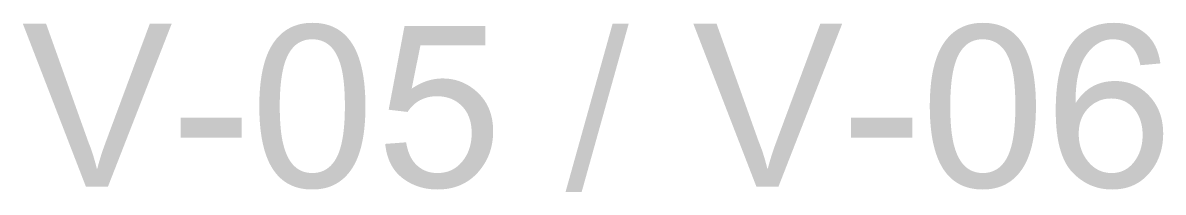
# Model space of a CAD drawing. Header units: millimetres. Extents: x -1336 to 24201, y -1370 to 16142.
# Drawn here: x 10051 to 10786, y 13015 to 13124 of the extents above; entities that cross this region are included whole.
import ezdxf

# ---------------------------------------------------------------- set-up
doc = ezdxf.new("R2010")
doc.units = ezdxf.units.MM
doc.layers.add('A-ANNO-TEXT', color=7, linetype='Continuous', lineweight=13)

msp = doc.modelspace()

# ---------------------------------------------------------------- hatches: boundary and pattern name
at = {"layer": 'A-ANNO-TEXT'}
h = msp.add_hatch(color=7, dxfattribs=at)
h.paths.add_polyline_path([(10146.83, 13123.38), (10105.72, 13018.38), (10091.54, 13018.38), (10050.86, 13123.38), (10065.83, 13123.38), (10093.12, 13047.1), (10093.88, 13045.23), (10094.61, 13043.29), (10095.33, 13041.26), (10096.02, 13039.16), (10096.69, 13036.98), (10097.33, 13034.73), (10097.96, 13032.39), (10098.56, 13029.98), (10098.85, 13029.98), (10099.99, 13034.19), (10101.28, 13038.45), (10102.71, 13042.75), (10104.29, 13047.1), (10132.73, 13123.38), (10146.83, 13123.38)])
h.paths.add_polyline_path([(10191.96, 13049.89), (10152.56, 13049.89), (10152.56, 13062.85), (10191.96, 13062.85), (10191.96, 13049.89)])
h.paths.add_polyline_path([(10237.44, 13123.88), (10239.54, 13123.82), (10241.58, 13123.67), (10243.56, 13123.4), (10245.46, 13123.04), (10247.3, 13122.56), (10249.07, 13121.99), (10250.78, 13121.31), (10252.42, 13120.52), (10253.99, 13119.63), (10255.49, 13118.63), (10256.93, 13117.53), (10258.3, 13116.32), (10259.61, 13115.01), (10260.84, 13113.59), (10262.01, 13112.07), (10263.12, 13110.45), (10264.15, 13108.72), (10265.12, 13106.88), (10266.02, 13104.94), (10266.86, 13102.89), (10267.63, 13100.74), (10268.33, 13098.49), (10268.97, 13096.13), (10269.53, 13093.66), (10270.04, 13091.09), (10270.47, 13088.41), (10270.84, 13085.63), (10271.14, 13082.75), (10271.37, 13079.76), (10271.54, 13076.66), (10271.64, 13073.46), (10271.67, 13070.16), (10271.64, 13066.82), (10271.54, 13063.59), (10271.36, 13060.47), (10271.12, 13057.46), (10270.81, 13054.55), (10270.43, 13051.76), (10269.98, 13049.07), (10269.46, 13046.5), (10268.88, 13044.03), (10268.22, 13041.67), (10267.49, 13039.42), (10266.7, 13037.28), (10265.84, 13035.24), (10264.9, 13033.32), (10263.9, 13031.51), (10262.83, 13029.8), (10261.69, 13028.2), (10260.5, 13026.7), (10259.24, 13025.31), (10257.93, 13024.02), (10256.55, 13022.83), (10255.11, 13021.75), (10253.62, 13020.77), (10252.06, 13019.89), (10250.44, 13019.11), (10248.76, 13018.44), (10247.03, 13017.87), (10245.23, 13017.41), (10243.37, 13017.05), (10241.45, 13016.79), (10239.48, 13016.64), (10237.44, 13016.58), (10235.34, 13016.64), (10233.3, 13016.79), (10231.33, 13017.06), (10229.43, 13017.42), (10227.6, 13017.89), (10225.83, 13018.47), (10224.13, 13019.15), (10222.49, 13019.93), (10220.92, 13020.82), (10219.42, 13021.82), (10217.99, 13022.91), (10216.62, 13024.12), (10215.32, 13025.43), (10214.08, 13026.84), (10212.92, 13028.36), (10211.82, 13029.98), (10210.78, 13031.7), (10209.81, 13033.54), (10208.91, 13035.47), (10208.08, 13037.51), (10207.31, 13039.66), (10206.61, 13041.91), (10205.98, 13044.26), (10205.41, 13046.72), (10204.91, 13049.28), (10204.48, 13051.95), (10204.11, 13054.72), (10203.81, 13057.6), (10203.57, 13060.58), (10203.41, 13063.67), (10203.31, 13066.86), (10203.27, 13070.16), (10203.31, 13073.5), (10203.41, 13076.73), (10203.59, 13079.85), (10203.83, 13082.87), (10204.14, 13085.77), (10204.52, 13088.57), (10204.97, 13091.26), (10205.49, 13093.84), (10206.07, 13096.31), (10206.73, 13098.68), (10207.46, 13100.93), (10208.25, 13103.08), (10209.11, 13105.12), (10210.05, 13107.05), (10211.05, 13108.88), (10212.12, 13110.59), (10213.26, 13112.2), (10214.45, 13113.7), (10215.7, 13115.11), (10217.02, 13116.4), (10218.39, 13117.6), (10219.83, 13118.69), (10221.32, 13119.67), (10222.87, 13120.55), (10224.48, 13121.33), (10226.16, 13122.01), (10227.89, 13122.58), (10229.68, 13123.05), (10231.53, 13123.41), (10233.44, 13123.67), (10235.41, 13123.82), (10237.44, 13123.88)])
h.paths.add_polyline_path([(10237.44, 13027.18), (10238.72, 13027.22), (10239.96, 13027.34), (10241.15, 13027.54), (10242.31, 13027.81), (10243.43, 13028.17), (10244.51, 13028.6), (10245.55, 13029.11), (10246.55, 13029.7), (10247.51, 13030.37), (10248.43, 13031.12), (10249.31, 13031.94), (10250.16, 13032.85), (10250.96, 13033.83), (10251.72, 13034.89), (10252.44, 13036.03), (10253.12, 13037.25), (10253.77, 13038.56), (10254.37, 13039.96), (10254.93, 13041.47), (10255.44, 13043.08), (10255.92, 13044.79), (10256.35, 13046.59), (10256.75, 13048.5), (10257.1, 13050.51), (10257.41, 13052.61), (10257.68, 13054.82), (10257.91, 13057.13), (10258.09, 13059.53), (10258.24, 13062.04), (10258.34, 13064.65), (10258.4, 13067.35), (10258.42, 13070.16), (10258.42, 13072.12), (10258.39, 13074.03), (10258.34, 13075.88), (10258.28, 13077.69), (10258.2, 13079.44), (10258.1, 13081.13), (10257.98, 13082.78), (10257.84, 13084.37), (10257.69, 13085.91), (10257.52, 13087.39), (10257.32, 13088.82), (10257.11, 13090.2), (10256.89, 13091.53), (10256.64, 13092.8), (10256.38, 13094.02), (10256.1, 13095.19), (10255.8, 13096.31), (10255.48, 13097.4), (10255.14, 13098.45), (10254.78, 13099.47), (10254.41, 13100.44), (10254.02, 13101.39), (10253.61, 13102.29), (10253.18, 13103.16), (10252.73, 13103.99), (10252.26, 13104.79), (10251.78, 13105.55), (10251.28, 13106.27), (10250.75, 13106.96), (10250.21, 13107.61), (10249.65, 13108.22), (10249.08, 13108.8), (10247.87, 13109.85), (10246.58, 13110.76), (10245.22, 13111.53), (10243.79, 13112.16), (10242.28, 13112.65), (10240.69, 13113), (10239.03, 13113.21), (10237.3, 13113.28), (10236.02, 13113.24), (10234.78, 13113.12), (10233.58, 13112.92), (10232.42, 13112.64), (10231.31, 13112.28), (10230.23, 13111.84), (10229.2, 13111.32), (10228.2, 13110.72), (10227.24, 13110.04), (10226.33, 13109.28), (10225.45, 13108.44), (10224.62, 13107.51), (10223.82, 13106.51), (10223.07, 13105.43), (10222.36, 13104.27), (10221.68, 13103.03), (10221.05, 13101.71), (10220.46, 13100.28), (10219.9, 13098.76), (10219.39, 13097.14), (10218.92, 13095.42), (10218.5, 13093.61), (10218.11, 13091.7), (10217.76, 13089.69), (10217.45, 13087.59), (10217.19, 13085.39), (10216.96, 13083.09), (10216.78, 13080.7), (10216.64, 13078.21), (10216.53, 13075.62), (10216.47, 13072.94), (10216.45, 13070.16), (10216.46, 13068.22), (10216.49, 13066.34), (10216.54, 13064.51), (10216.6, 13062.72), (10216.68, 13060.99), (10216.79, 13059.31), (10216.91, 13057.68), (10217.04, 13056.1), (10217.2, 13054.57), (10217.38, 13053.1), (10217.57, 13051.67), (10217.78, 13050.3), (10218.01, 13048.97), (10218.26, 13047.7), (10218.53, 13046.48), (10218.82, 13045.31), (10219.12, 13044.18), (10219.44, 13043.09), (10219.78, 13042.03), (10220.14, 13041.01), (10220.52, 13040.03), (10220.91, 13039.09), (10221.32, 13038.18), (10221.75, 13037.31), (10222.2, 13036.48), (10222.67, 13035.68), (10223.15, 13034.92), (10223.65, 13034.19), (10224.17, 13033.5), (10224.71, 13032.85), (10225.26, 13032.24), (10225.84, 13031.66), (10227.04, 13030.61), (10228.31, 13029.7), (10229.65, 13028.93), (10231.06, 13028.3), (10232.55, 13027.81), (10234.11, 13027.46), (10235.74, 13027.25), (10237.44, 13027.18)])
h.paths.add_polyline_path([(10301.47, 13081.48), (10302.67, 13082.27), (10303.88, 13083.02), (10305.09, 13083.71), (10306.31, 13084.36), (10307.54, 13084.95), (10308.77, 13085.49), (10310, 13085.98), (10311.25, 13086.42), (10312.49, 13086.8), (10313.75, 13087.14), (10315.01, 13087.42), (10316.27, 13087.65), (10317.54, 13087.83), (10318.81, 13087.96), (10320.09, 13088.04), (10321.38, 13088.06), (10323.01, 13088.03), (10324.61, 13087.92), (10326.18, 13087.74), (10327.72, 13087.48), (10329.24, 13087.16), (10330.74, 13086.76), (10332.21, 13086.29), (10333.65, 13085.75), (10335.06, 13085.13), (10336.45, 13084.44), (10337.81, 13083.68), (10339.15, 13082.85), (10340.46, 13081.94), (10341.74, 13080.96), (10343, 13079.91), (10344.23, 13078.79), (10345.41, 13077.61), (10346.51, 13076.37), (10347.54, 13075.09), (10348.49, 13073.76), (10349.37, 13072.39), (10350.16, 13070.96), (10350.89, 13069.49), (10351.53, 13067.97), (10352.11, 13066.39), (10352.6, 13064.78), (10353.02, 13063.11), (10353.36, 13061.39), (10353.63, 13059.63), (10353.82, 13057.81), (10353.93, 13055.95), (10353.97, 13054.04), (10353.93, 13052.11), (10353.82, 13050.21), (10353.62, 13048.35), (10353.35, 13046.53), (10353, 13044.74), (10352.58, 13042.99), (10352.08, 13041.28), (10351.5, 13039.6), (10350.84, 13037.96), (10350.11, 13036.36), (10349.3, 13034.79), (10348.41, 13033.26), (10347.44, 13031.77), (10346.4, 13030.31), (10345.28, 13028.89), (10344.09, 13027.51), (10342.83, 13026.18), (10341.52, 13024.95), (10340.16, 13023.8), (10338.76, 13022.73), (10337.31, 13021.75), (10335.81, 13020.85), (10334.26, 13020.04), (10332.66, 13019.32), (10331.02, 13018.68), (10329.32, 13018.12), (10327.58, 13017.65), (10325.8, 13017.27), (10323.96, 13016.97), (10322.07, 13016.76), (10320.14, 13016.63), (10318.16, 13016.58), (10316.53, 13016.61), (10314.94, 13016.7), (10313.37, 13016.85), (10311.82, 13017.05), (10310.31, 13017.31), (10308.82, 13017.63), (10307.36, 13018), (10305.93, 13018.44), (10304.52, 13018.93), (10303.15, 13019.48), (10301.79, 13020.09), (10300.47, 13020.75), (10299.18, 13021.48), (10297.91, 13022.26), (10296.67, 13023.1), (10295.45, 13024), (10294.29, 13024.95), (10293.18, 13025.96), (10292.14, 13027.03), (10291.17, 13028.15), (10290.25, 13029.33), (10289.4, 13030.56), (10288.62, 13031.85), (10287.9, 13033.19), (10287.24, 13034.59), (10286.65, 13036.05), (10286.12, 13037.56), (10285.65, 13039.13), (10285.25, 13040.75), (10284.91, 13042.43), (10284.63, 13044.16), (10284.42, 13045.95), (10297.89, 13046.95), (10298.11, 13045.73), (10298.36, 13044.54), (10298.64, 13043.4), (10298.95, 13042.29), (10299.28, 13041.22), (10299.65, 13040.2), (10300.04, 13039.21), (10300.47, 13038.26), (10300.92, 13037.35), (10301.4, 13036.48), (10301.91, 13035.65), (10302.45, 13034.86), (10303.02, 13034.11), (10303.62, 13033.4), (10304.25, 13032.72), (10304.91, 13032.09), (10305.59, 13031.5), (10306.29, 13030.94), (10307.01, 13030.42), (10307.75, 13029.94), (10308.51, 13029.5), (10309.29, 13029.1), (10310.09, 13028.74), (10310.91, 13028.41), (10311.74, 13028.12), (10312.6, 13027.87), (10313.48, 13027.66), (10314.38, 13027.49), (10315.29, 13027.36), (10316.23, 13027.26), (10317.18, 13027.2), (10318.16, 13027.18), (10319.37, 13027.21), (10320.55, 13027.3), (10321.71, 13027.45), (10322.83, 13027.65), (10323.93, 13027.91), (10324.99, 13028.23), (10326.03, 13028.6), (10327.04, 13029.04), (10328.02, 13029.53), (10328.97, 13030.08), (10329.89, 13030.69), (10330.78, 13031.35), (10331.64, 13032.08), (10332.48, 13032.86), (10333.28, 13033.7), (10334.06, 13034.6), (10334.8, 13035.54), (10335.49, 13036.5), (10336.13, 13037.5), (10336.72, 13038.52), (10337.27, 13039.56), (10337.77, 13040.64), (10338.22, 13041.74), (10338.62, 13042.86), (10338.98, 13044.01), (10339.29, 13045.19), (10339.55, 13046.4), (10339.77, 13047.63), (10339.93, 13048.89), (10340.05, 13050.18), (10340.12, 13051.49), (10340.15, 13052.83), (10340.12, 13054.19), (10340.05, 13055.51), (10339.93, 13056.8), (10339.76, 13058.05), (10339.54, 13059.27), (10339.27, 13060.44), (10338.95, 13061.59), (10338.59, 13062.69), (10338.18, 13063.76), (10337.71, 13064.79), (10337.2, 13065.79), (10336.64, 13066.75), (10336.03, 13067.68), (10335.38, 13068.56), (10334.67, 13069.42), (10333.92, 13070.23), (10333.12, 13071), (10332.3, 13071.72), (10331.45, 13072.4), (10330.58, 13073.02), (10329.67, 13073.59), (10328.74, 13074.11), (10327.78, 13074.59), (10326.79, 13075.01), (10325.77, 13075.38), (10324.73, 13075.71), (10323.65, 13075.98), (10322.55, 13076.21), (10321.43, 13076.38), (10320.27, 13076.51), (10319.08, 13076.58), (10317.87, 13076.6), (10316.35, 13076.57), (10314.86, 13076.45), (10313.43, 13076.25), (10312.03, 13075.97), (10310.69, 13075.62), (10309.38, 13075.18), (10308.13, 13074.67), (10306.91, 13074.08), (10305.75, 13073.41), (10304.62, 13072.66), (10303.54, 13071.83), (10302.51, 13070.92), (10301.52, 13069.94), (10300.57, 13068.87), (10299.67, 13067.73), (10298.82, 13066.51), (10286.64, 13067.94), (10296.89, 13121.94), (10348.96, 13121.94), (10348.96, 13109.48), (10307.13, 13109.48), (10301.47, 13081.48)])
h.paths.add_polyline_path([(10441.35, 13123.38), (10410.98, 13014.87), (10400.6, 13014.87), (10430.97, 13123.38), (10441.35, 13123.38)])
h.paths.add_polyline_path([(10578.94, 13123.38), (10537.83, 13018.38), (10523.65, 13018.38), (10482.96, 13123.38), (10497.93, 13123.38), (10525.22, 13047.1), (10525.98, 13045.23), (10526.72, 13043.29), (10527.43, 13041.26), (10528.12, 13039.16), (10528.79, 13036.98), (10529.44, 13034.73), (10530.06, 13032.39), (10530.67, 13029.98), (10530.95, 13029.98), (10532.1, 13034.19), (10533.39, 13038.45), (10534.82, 13042.75), (10536.39, 13047.1), (10564.83, 13123.38), (10578.94, 13123.38)])
h.paths.add_polyline_path([(10624.06, 13049.89), (10584.67, 13049.89), (10584.67, 13062.85), (10624.06, 13062.85), (10624.06, 13049.89)])
h.paths.add_polyline_path([(10669.54, 13123.88), (10671.65, 13123.82), (10673.69, 13123.67), (10675.66, 13123.4), (10677.57, 13123.04), (10679.41, 13122.56), (10681.18, 13121.99), (10682.88, 13121.31), (10684.52, 13120.52), (10686.09, 13119.63), (10687.6, 13118.63), (10689.03, 13117.53), (10690.41, 13116.32), (10691.71, 13115.01), (10692.95, 13113.59), (10694.12, 13112.07), (10695.22, 13110.45), (10696.26, 13108.72), (10697.23, 13106.88), (10698.13, 13104.94), (10698.96, 13102.89), (10699.73, 13100.74), (10700.44, 13098.49), (10701.07, 13096.13), (10701.64, 13093.66), (10702.14, 13091.09), (10702.58, 13088.41), (10702.94, 13085.63), (10703.24, 13082.75), (10703.48, 13079.76), (10703.65, 13076.66), (10703.75, 13073.46), (10703.78, 13070.16), (10703.74, 13066.82), (10703.64, 13063.59), (10703.47, 13060.47), (10703.23, 13057.46), (10702.92, 13054.55), (10702.54, 13051.76), (10702.09, 13049.07), (10701.57, 13046.5), (10700.98, 13044.03), (10700.32, 13041.67), (10699.6, 13039.42), (10698.8, 13037.28), (10697.94, 13035.24), (10697.01, 13033.32), (10696, 13031.51), (10694.93, 13029.8), (10693.8, 13028.2), (10692.6, 13026.7), (10691.35, 13025.31), (10690.03, 13024.02), (10688.65, 13022.83), (10687.22, 13021.75), (10685.72, 13020.77), (10684.16, 13019.89), (10682.55, 13019.11), (10680.87, 13018.44), (10679.13, 13017.87), (10677.33, 13017.41), (10675.48, 13017.05), (10673.56, 13016.79), (10671.58, 13016.64), (10669.54, 13016.58), (10667.44, 13016.64), (10665.41, 13016.79), (10663.44, 13017.06), (10661.54, 13017.42), (10659.7, 13017.89), (10657.93, 13018.47), (10656.23, 13019.15), (10654.6, 13019.93), (10653.03, 13020.82), (10651.53, 13021.82), (10650.09, 13022.91), (10648.72, 13024.12), (10647.42, 13025.43), (10646.19, 13026.84), (10645.02, 13028.36), (10643.92, 13029.98), (10642.89, 13031.7), (10641.92, 13033.54), (10641.02, 13035.47), (10640.18, 13037.51), (10639.42, 13039.66), (10638.71, 13041.91), (10638.08, 13044.26), (10637.51, 13046.72), (10637.01, 13049.28), (10636.58, 13051.95), (10636.21, 13054.72), (10635.91, 13057.6), (10635.68, 13060.58), (10635.51, 13063.67), (10635.41, 13066.86), (10635.38, 13070.16), (10635.41, 13073.5), (10635.52, 13076.73), (10635.69, 13079.85), (10635.93, 13082.87), (10636.24, 13085.77), (10636.62, 13088.57), (10637.07, 13091.26), (10637.59, 13093.84), (10638.18, 13096.31), (10638.83, 13098.68), (10639.56, 13100.93), (10640.35, 13103.08), (10641.22, 13105.12), (10642.15, 13107.05), (10643.15, 13108.88), (10644.22, 13110.59), (10645.36, 13112.2), (10646.55, 13113.7), (10647.81, 13115.11), (10649.12, 13116.4), (10650.5, 13117.6), (10651.93, 13118.69), (10653.42, 13119.67), (10654.98, 13120.55), (10656.59, 13121.33), (10658.26, 13122.01), (10659.99, 13122.58), (10661.78, 13123.05), (10663.63, 13123.41), (10665.54, 13123.67), (10667.51, 13123.82), (10669.54, 13123.88)])
h.paths.add_polyline_path([(10669.54, 13027.18), (10670.82, 13027.22), (10672.06, 13027.34), (10673.26, 13027.54), (10674.42, 13027.81), (10675.54, 13028.17), (10676.62, 13028.6), (10677.66, 13029.11), (10678.66, 13029.7), (10679.62, 13030.37), (10680.54, 13031.12), (10681.42, 13031.94), (10682.26, 13032.85), (10683.06, 13033.83), (10683.82, 13034.89), (10684.55, 13036.03), (10685.23, 13037.25), (10685.87, 13038.56), (10686.47, 13039.96), (10687.03, 13041.47), (10687.55, 13043.08), (10688.02, 13044.79), (10688.46, 13046.59), (10688.85, 13048.5), (10689.2, 13050.51), (10689.51, 13052.61), (10689.78, 13054.82), (10690.01, 13057.13), (10690.2, 13059.53), (10690.34, 13062.04), (10690.45, 13064.65), (10690.51, 13067.35), (10690.53, 13070.16), (10690.52, 13072.12), (10690.49, 13074.03), (10690.45, 13075.88), (10690.38, 13077.69), (10690.3, 13079.44), (10690.2, 13081.13), (10690.08, 13082.78), (10689.95, 13084.37), (10689.79, 13085.91), (10689.62, 13087.39), (10689.43, 13088.82), (10689.22, 13090.2), (10688.99, 13091.53), (10688.75, 13092.8), (10688.48, 13094.02), (10688.2, 13095.19), (10687.9, 13096.31), (10687.58, 13097.4), (10687.24, 13098.45), (10686.89, 13099.47), (10686.52, 13100.44), (10686.12, 13101.39), (10685.71, 13102.29), (10685.28, 13103.16), (10684.83, 13103.99), (10684.37, 13104.79), (10683.88, 13105.55), (10683.38, 13106.27), (10682.86, 13106.96), (10682.32, 13107.61), (10681.76, 13108.22), (10681.18, 13108.8), (10679.97, 13109.85), (10678.69, 13110.76), (10677.33, 13111.53), (10675.89, 13112.16), (10674.38, 13112.65), (10672.8, 13113), (10671.13, 13113.21), (10669.4, 13113.28), (10668.12, 13113.24), (10666.88, 13113.12), (10665.69, 13112.92), (10664.53, 13112.64), (10663.41, 13112.28), (10662.34, 13111.84), (10661.3, 13111.32), (10660.3, 13110.72), (10659.35, 13110.04), (10658.43, 13109.28), (10657.56, 13108.44), (10656.72, 13107.51), (10655.93, 13106.51), (10655.17, 13105.43), (10654.46, 13104.27), (10653.79, 13103.03), (10653.15, 13101.71), (10652.56, 13100.28), (10652.01, 13098.76), (10651.5, 13097.14), (10651.03, 13095.42), (10650.6, 13093.61), (10650.21, 13091.7), (10649.86, 13089.69), (10649.56, 13087.59), (10649.29, 13085.39), (10649.07, 13083.09), (10648.88, 13080.7), (10648.74, 13078.21), (10648.64, 13075.62), (10648.58, 13072.94), (10648.56, 13070.16), (10648.57, 13068.22), (10648.59, 13066.34), (10648.64, 13064.51), (10648.71, 13062.72), (10648.79, 13060.99), (10648.89, 13059.31), (10649.01, 13057.68), (10649.15, 13056.1), (10649.31, 13054.57), (10649.48, 13053.1), (10649.67, 13051.67), (10649.89, 13050.3), (10650.12, 13048.97), (10650.37, 13047.7), (10650.63, 13046.48), (10650.92, 13045.31), (10651.23, 13044.18), (10651.55, 13043.09), (10651.89, 13042.03), (10652.25, 13041.01), (10652.62, 13040.03), (10653.02, 13039.09), (10653.43, 13038.18), (10653.86, 13037.31), (10654.31, 13036.48), (10654.77, 13035.68), (10655.25, 13034.92), (10655.76, 13034.19), (10656.27, 13033.5), (10656.81, 13032.85), (10657.37, 13032.24), (10657.94, 13031.66), (10659.14, 13030.61), (10660.41, 13029.7), (10661.75, 13028.93), (10663.17, 13028.3), (10664.65, 13027.81), (10666.21, 13027.46), (10667.84, 13027.25), (10669.54, 13027.18)])
h.paths.add_polyline_path([(10729.56, 13072.52), (10730.7, 13074.2), (10731.9, 13075.78), (10733.16, 13077.24), (10734.47, 13078.6), (10735.85, 13079.85), (10737.28, 13080.99), (10738.77, 13082.02), (10740.32, 13082.94), (10741.93, 13083.76), (10743.6, 13084.46), (10745.33, 13085.06), (10747.12, 13085.55), (10748.96, 13085.93), (10750.86, 13086.2), (10752.83, 13086.36), (10754.85, 13086.42), (10756.44, 13086.38), (10758.01, 13086.27), (10759.55, 13086.08), (10761.05, 13085.82), (10762.53, 13085.49), (10763.97, 13085.08), (10765.39, 13084.59), (10766.77, 13084.04), (10768.13, 13083.4), (10769.45, 13082.7), (10770.75, 13081.91), (10772.01, 13081.06), (10773.24, 13080.13), (10774.45, 13079.12), (10775.62, 13078.04), (10776.76, 13076.89), (10777.86, 13075.68), (10778.88, 13074.43), (10779.83, 13073.13), (10780.71, 13071.8), (10781.52, 13070.42), (10782.26, 13069), (10782.93, 13067.54), (10783.53, 13066.04), (10784.06, 13064.5), (10784.52, 13062.91), (10784.91, 13061.29), (10785.22, 13059.62), (10785.47, 13057.91), (10785.65, 13056.16), (10785.75, 13054.37), (10785.79, 13052.54), (10785.75, 13050.69), (10785.65, 13048.87), (10785.47, 13047.08), (10785.23, 13045.33), (10784.91, 13043.62), (10784.52, 13041.94), (10784.07, 13040.3), (10783.54, 13038.69), (10782.94, 13037.12), (10782.28, 13035.58), (10781.54, 13034.07), (10780.73, 13032.6), (10779.85, 13031.17), (10778.91, 13029.77), (10777.89, 13028.41), (10776.8, 13027.08), (10775.65, 13025.81), (10774.46, 13024.62), (10773.22, 13023.51), (10771.94, 13022.49), (10770.6, 13021.54), (10769.23, 13020.68), (10767.8, 13019.9), (10766.33, 13019.21), (10764.82, 13018.59), (10763.26, 13018.06), (10761.65, 13017.61), (10759.99, 13017.24), (10758.29, 13016.95), (10756.54, 13016.75), (10754.75, 13016.63), (10752.91, 13016.58), (10751.04, 13016.63), (10749.2, 13016.76), (10747.4, 13016.98), (10745.64, 13017.28), (10743.9, 13017.68), (10742.21, 13018.16), (10740.55, 13018.72), (10738.92, 13019.38), (10737.33, 13020.12), (10735.77, 13020.95), (10734.25, 13021.87), (10732.76, 13022.87), (10731.31, 13023.96), (10729.89, 13025.14), (10728.51, 13026.4), (10727.16, 13027.76), (10725.88, 13029.22), (10724.67, 13030.82), (10723.55, 13032.56), (10722.51, 13034.43), (10721.56, 13036.44), (10720.68, 13038.59), (10719.89, 13040.87), (10719.19, 13043.28), (10718.56, 13045.83), (10718.02, 13048.52), (10717.57, 13051.35), (10717.19, 13054.31), (10716.9, 13057.4), (10716.69, 13060.64), (10716.57, 13064), (10716.53, 13067.51), (10716.57, 13070.96), (10716.68, 13074.31), (10716.87, 13077.55), (10717.13, 13080.68), (10717.47, 13083.7), (10717.88, 13086.61), (10718.37, 13089.41), (10718.94, 13092.1), (10719.58, 13094.69), (10720.29, 13097.16), (10721.08, 13099.53), (10721.95, 13101.79), (10722.89, 13103.94), (10723.9, 13105.98), (10724.99, 13107.91), (10726.16, 13109.73), (10727.4, 13111.44), (10728.7, 13113.05), (10730.08, 13114.54), (10731.52, 13115.92), (10733.03, 13117.19), (10734.6, 13118.35), (10736.24, 13119.4), (10737.95, 13120.34), (10739.73, 13121.17), (10741.57, 13121.89), (10743.49, 13122.49), (10745.47, 13122.99), (10747.51, 13123.38), (10749.63, 13123.66), (10751.81, 13123.82), (10754.06, 13123.88), (10755.52, 13123.85), (10756.96, 13123.77), (10758.36, 13123.64), (10759.74, 13123.46), (10761.09, 13123.23), (10762.41, 13122.95), (10763.7, 13122.62), (10764.96, 13122.23), (10766.2, 13121.79), (10767.4, 13121.3), (10768.58, 13120.76), (10769.73, 13120.17), (10770.85, 13119.53), (10771.94, 13118.83), (10773.01, 13118.08), (10774.04, 13117.29), (10775.04, 13116.44), (10775.98, 13115.54), (10776.88, 13114.59), (10777.73, 13113.59), (10778.52, 13112.55), (10779.27, 13111.45), (10779.97, 13110.3), (10780.61, 13109.1), (10781.21, 13107.86), (10781.76, 13106.56), (10782.26, 13105.21), (10782.7, 13103.82), (10783.1, 13102.37), (10783.45, 13100.88), (10783.75, 13099.33), (10784, 13097.73), (10771.11, 13096.59), (10770.62, 13098.61), (10770.06, 13100.5), (10769.41, 13102.26), (10768.68, 13103.89), (10767.86, 13105.39), (10766.96, 13106.76), (10765.98, 13108), (10764.91, 13109.1), (10763.76, 13110.08), (10762.52, 13110.93), (10761.2, 13111.65), (10759.8, 13112.23), (10758.31, 13112.69), (10756.74, 13113.02), (10755.08, 13113.21), (10753.34, 13113.28), (10752.12, 13113.24), (10750.92, 13113.12), (10749.73, 13112.93), (10748.57, 13112.66), (10747.44, 13112.32), (10746.32, 13111.9), (10745.23, 13111.4), (10744.16, 13110.82), (10743.11, 13110.17), (10742.08, 13109.44), (10741.07, 13108.64), (10740.09, 13107.76), (10739.12, 13106.8), (10738.18, 13105.76), (10737.26, 13104.65), (10736.37, 13103.46), (10735.51, 13102.19), (10734.71, 13100.83), (10733.96, 13099.39), (10733.27, 13097.85), (10732.63, 13096.23), (10732.05, 13094.51), (10731.52, 13092.71), (10731.05, 13090.82), (10730.63, 13088.84), (10730.27, 13086.78), (10729.97, 13084.62), (10729.72, 13082.38), (10729.53, 13080.05), (10729.39, 13077.63), (10729.3, 13075.12), (10729.28, 13072.52), (10729.56, 13072.52)])
h.paths.add_polyline_path([(10752.63, 13027.18), (10753.72, 13027.21), (10754.79, 13027.3), (10755.84, 13027.44), (10756.86, 13027.63), (10757.85, 13027.88), (10758.81, 13028.19), (10759.75, 13028.56), (10760.67, 13028.98), (10761.55, 13029.45), (10762.41, 13029.98), (10763.25, 13030.57), (10764.05, 13031.21), (10764.84, 13031.91), (10765.59, 13032.67), (10766.32, 13033.48), (10767.02, 13034.35), (10767.69, 13035.25), (10768.32, 13036.18), (10768.9, 13037.14), (10769.44, 13038.12), (10769.93, 13039.12), (10770.38, 13040.14), (10770.79, 13041.19), (10771.16, 13042.26), (10771.48, 13043.36), (10771.76, 13044.48), (10772, 13045.62), (10772.19, 13046.78), (10772.34, 13047.97), (10772.45, 13049.18), (10772.52, 13050.42), (10772.54, 13051.68), (10772.52, 13052.94), (10772.45, 13054.17), (10772.34, 13055.37), (10772.19, 13056.55), (10772, 13057.69), (10771.76, 13058.81), (10771.48, 13059.91), (10771.16, 13060.97), (10770.79, 13062.01), (10770.38, 13063.02), (10769.93, 13064.01), (10769.44, 13064.96), (10768.9, 13065.89), (10768.32, 13066.79), (10767.69, 13067.67), (10767.02, 13068.51), (10766.32, 13069.32), (10765.58, 13070.07), (10764.82, 13070.78), (10764.03, 13071.43), (10763.2, 13072.02), (10762.35, 13072.57), (10761.47, 13073.06), (10760.56, 13073.51), (10759.62, 13073.9), (10758.65, 13074.24), (10757.65, 13074.52), (10756.61, 13074.76), (10755.55, 13074.94), (10754.46, 13075.07), (10753.35, 13075.15), (10752.2, 13075.17), (10751.14, 13075.15), (10750.1, 13075.07), (10749.08, 13074.95), (10748.08, 13074.78), (10747.1, 13074.56), (10746.14, 13074.29), (10745.19, 13073.97), (10744.26, 13073.61), (10743.36, 13073.19), (10742.47, 13072.72), (10741.59, 13072.21), (10740.74, 13071.65), (10739.91, 13071.04), (10739.09, 13070.37), (10738.29, 13069.66), (10737.51, 13068.91), (10736.77, 13068.11), (10736.07, 13067.28), (10735.42, 13066.42), (10734.82, 13065.52), (10734.27, 13064.6), (10733.76, 13063.65), (10733.3, 13062.66), (10732.89, 13061.64), (10732.53, 13060.6), (10732.22, 13059.52), (10731.96, 13058.41), (10731.74, 13057.27), (10731.57, 13056.1), (10731.45, 13054.89), (10731.38, 13053.66), (10731.35, 13052.4), (10731.38, 13051.1), (10731.45, 13049.83), (10731.57, 13048.58), (10731.73, 13047.36), (10731.95, 13046.16), (10732.21, 13044.99), (10732.51, 13043.84), (10732.87, 13042.71), (10733.27, 13041.61), (10733.72, 13040.53), (10734.21, 13039.47), (10734.76, 13038.44), (10735.35, 13037.44), (10735.99, 13036.45), (10736.67, 13035.5), (10737.41, 13034.56), (10738.17, 13033.67), (10738.97, 13032.83), (10739.79, 13032.05), (10740.63, 13031.33), (10741.49, 13030.67), (10742.38, 13030.07), (10743.3, 13029.52), (10744.24, 13029.03), (10745.2, 13028.6), (10746.19, 13028.22), (10747.2, 13027.91), (10748.24, 13027.65), (10749.3, 13027.44), (10750.38, 13027.3), (10751.49, 13027.21), (10752.63, 13027.18)])

doc.saveas('drawing.dxf')
